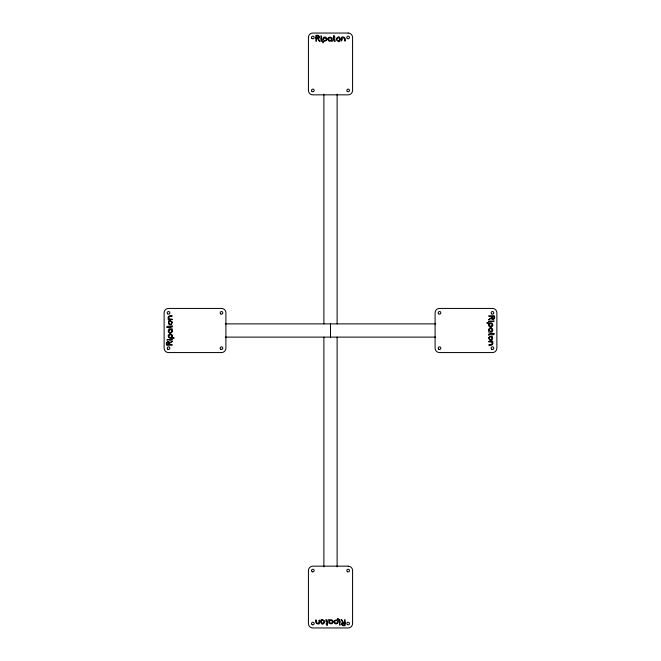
<?xml version="1.0" encoding="UTF-8"?>
<svg xmlns="http://www.w3.org/2000/svg" width="661" height="661" viewBox="0 0 661 661"><rect width="100%" height="100%" fill="white"/><g stroke="black" fill="none" stroke-linecap="round" stroke-linejoin="round"><path stroke-width="0.99" d="M320.841 36.124L321.626 36.314L320.891 36.033M340.159 624.876L339.341 624.819L340.142 624.918M333.549 37.049C333.053 32.976 336.094 38.123 334.309 37.851A20.929 20.929 0 0 0 334.284 38.949C333.127 40.453 336.573 40.701 334.953 41.403L334.367 41.255A1.264 1.264 0 0 1 333.805 40.726C334.243 39.263 332.376 37.578 333.541 37.066M327.451 623.951C327.947 628.024 324.906 622.877 326.691 623.149A20.929 20.929 0 0 0 326.716 622.051C327.592 620.729 323.931 619.506 326.633 619.745A1.264 1.264 0 0 1 327.195 620.274C326.798 621.72 328.534 623.381 327.509 623.91M167.035 344.505C172.314 343.183 166.712 340.572 166.993 343.827A6.99 6.99 0 0 0 167.018 344.472M493.965 316.495C488.686 317.817 494.288 320.428 494.007 317.173A6.99 6.99 0 0 0 493.982 316.528M225.294 323.882L435.706 323.882M225.294 337.118L435.706 337.118M493.808 320.841L493.61 321.626L493.899 320.891M167.192 340.159L167.258 339.341L167.159 340.142M492.883 333.549C496.956 333.053 491.801 336.094 492.073 334.309A20.929 20.929 0 0 0 490.983 334.284C489.504 333.136 489.19 336.548 488.529 334.953L488.677 334.367A1.264 1.264 0 0 1 489.206 333.805C490.669 334.243 492.346 332.376 492.858 333.541M168.117 327.451C164.077 327.93 169.183 324.906 168.927 326.691A20.929 20.929 0 0 0 170.017 326.716C171.348 327.592 172.538 323.907 172.323 326.633A1.264 1.264 0 0 1 171.794 327.195C170.348 326.798 168.695 328.534 168.167 327.509M316.495 35.958C317.817 41.246 320.428 35.644 317.173 35.925A6.99 6.99 0 0 0 316.528 35.942M344.505 625.042C343.183 619.754 340.572 625.356 343.827 625.075A6.99 6.99 0 0 0 344.472 625.058M337.118 94.126L337.118 323.882M337.118 337.118L337.118 566.874M330.5 323.882L330.5 337.118M323.882 94.126L323.882 323.882M323.882 337.118L323.882 566.874M172.405 322.188C169.109 331.525 165.473 315.512 172.405 322.188M488.595 337.688C491.991 347.182 495.477 330.996 488.595 337.688M320.932 38.09C321.072 48.046 322.18 33.025 320.932 38.09M340.068 621.976C339.143 630.14 339.291 613.218 340.068 621.976M323.386 41.56C323.006 46.468 321.155 35.934 325.03 37.107A2.247 2.247 0 0 1 326.154 37.503C329.285 40.536 324.088 41.164 323.386 41.56M324.906 621.596C321.006 630.239 317.991 613.912 324.906 621.596M336.102 39.123C341.886 47.699 341.101 31.017 336.102 39.123M337.622 618.489C338.829 621.315 330.93 618.812 334.846 623.497A2.247 2.247 0 0 0 335.97 623.893C339.267 624.835 338.639 616.622 337.622 618.489M166.332 343.125L166.737 345.29L172.372 345.092L171.926 344.563L168.142 344.546L172.356 341.299L169.918 342.538L168.753 341.597A1.859 1.859 0 0 0 167.564 341.621L166.332 343.125M494.668 316.999L494.42 318.602L493.437 319.379A1.859 1.859 0 0 1 492.247 319.403L491.082 318.462L488.644 319.701L492.858 316.454L489.074 316.437L488.628 315.908L494.263 315.71L494.668 316.999M316.454 39.759L316.107 41.395L315.892 35.314L318.164 35.314L319.379 36.495A1.859 1.859 0 0 1 319.403 37.677L318.462 38.85C322.915 47.881 313.645 30.943 316.454 39.759M319.089 620.423L319.023 622.29L318.007 623.183A1.372 1.372 0 0 1 316.693 622.728C316.272 615.722 313.992 623.273 317.42 623.868C320.742 625.736 320.073 618.142 319.089 620.423M341.919 39.586C341.696 44.642 339.647 35.083 343.58 37.132C347.008 37.727 344.728 45.279 344.307 38.272A1.372 1.372 0 0 0 342.993 37.817L342.018 38.602L341.919 39.586M344.555 620.877C347.554 630.71 338.035 612.838 342.538 622.15L341.597 623.323A1.859 1.859 0 0 0 341.621 624.505L342.836 625.686L345.108 625.686L344.893 619.605L344.555 620.877M168.208 317.42L168.266 319.75L172.422 319.602L172.265 319.139L169.679 318.982L168.894 318.007A1.372 1.372 0 0 1 169.348 316.693C176.347 316.272 168.803 313.992 168.208 317.42M492.809 343.142C493.123 347.058 484.191 344.852 491.652 344.307A1.372 1.372 0 0 0 492.106 342.993L491.321 342.018L488.735 341.861L488.578 341.398L492.734 341.25L492.809 343.142M171.761 322.527L171.513 323.609L170.497 324.204L169.299 323.791L168.861 322.808L169.315 321.676L170.53 321.263L171.761 322.527M489.256 337.903L489.421 339.019L490.47 339.737L492.106 338.597L491.148 336.862L489.875 337.019L489.256 337.903M328.567 38.974L329.418 40.594L331.062 40.296C332.888 38.421 329.021 36.553 328.567 38.974M332.45 621.654C332.557 624.438 327.963 622.852 329.938 620.704L331.582 620.406L332.45 621.654M168.894 330.599C168.431 332.219 170.959 333.276 171.662 331.582L171.364 329.938L170.637 329.525L168.894 330.599M492.139 329.905L491.718 331.054L490.743 331.5L489.247 330.285L489.338 329.418L490.586 328.55L491.528 328.806L492.139 329.905M172.463 330.971L171.934 332.392L170.315 333.136A2.297 2.297 0 0 1 169.381 332.946C167.035 331.847 168.505 328.079 171.05 328.798A24.358 24.358 0 0 1 172.166 328.814L172.463 330.971M488.57 329.599L488.834 332.186A24.358 24.358 0 0 0 489.95 332.202C492.495 332.921 493.965 329.153 491.619 328.054A2.297 2.297 0 0 0 490.685 327.864L489.495 328.22L488.57 329.599M172.463 336.036C170.571 338.572 174.215 336.755 174.182 338.225C172.091 338.242 168.191 339.093 168.175 335.97A2.247 2.247 0 0 1 168.58 334.846C169.662 333.185 172.513 334.036 172.463 336.036M488.586 324.435C487.975 326.625 491.189 328.054 492.42 326.154A2.247 2.247 0 0 0 492.825 325.03L492.288 323.411L491.288 322.808L486.752 322.882L488.991 323.427L488.586 324.435M336.862 38.776C336.292 40.354 338.606 41.428 339.506 40.065L339.671 38.801L338.977 37.974L337.771 37.875L336.862 38.776M324.204 621.58L323.229 623.125L322.023 623.026L321.329 622.199L321.494 620.935L322.527 620.307L323.609 620.555L324.204 621.58M326.36 39.23C326.443 41.122 323.303 41.131 323.394 39.222A1.991 1.991 0 0 1 323.46 38.85L325.063 37.801L326.36 39.23M334.689 621.373C334.135 623.207 337.077 623.91 337.54 622.15A1.991 1.991 0 0 0 337.606 621.778C337.697 620.117 335.061 619.77 334.689 621.373M171.769 336.127L171.331 337.201L170.29 337.606A1.991 1.991 0 0 1 169.918 337.54C166.869 336.275 171.463 332.814 171.769 336.127M489.289 324.468C488.818 328.187 494.378 325.014 491.082 323.46A1.991 1.991 0 0 0 490.71 323.394L489.289 324.468M332.186 41.098L329.087 41.18L327.864 39.247A2.297 2.297 0 0 1 328.054 38.305C329.153 35.958 332.921 37.437 332.202 39.974A24.358 24.358 0 0 1 332.186 41.098M328.823 619.811L328.814 619.902A24.358 24.358 0 0 0 328.798 621.026C328.079 623.563 331.847 625.042 332.946 622.695A2.297 2.297 0 0 0 333.136 621.753L331.913 619.82L328.823 619.811M168.183 339.572C170.827 341.72 176.313 338.358 168.183 339.572M492.842 321.296L488.545 321.263L492.842 321.296M348.149 33.05L312.851 33.05A4.412 4.412 0 0 0 308.431 37.462L308.431 90.425A4.412 4.412 0 0 0 312.851 94.837L348.149 94.837A4.412 4.412 0 0 0 352.569 90.425L352.569 37.462A4.412 4.412 0 0 0 348.149 33.05M221.493 308.431L168.538 308.431A4.412 4.412 0 0 0 164.126 312.851L164.126 348.149A4.412 4.412 0 0 0 168.538 352.569L221.493 352.569A4.412 4.412 0 0 0 225.905 348.149L225.905 312.851A4.412 4.412 0 0 0 221.493 308.431M492.462 308.431L439.507 308.431A4.412 4.412 0 0 0 435.095 312.851L435.095 348.149A4.412 4.412 0 0 0 439.507 352.569L492.462 352.569A4.412 4.412 0 0 0 496.874 348.149L496.874 312.851A4.412 4.412 0 0 0 492.462 308.431M348.149 566.163L312.851 566.163A4.412 4.412 0 0 0 308.431 570.575L308.431 623.538A4.412 4.412 0 0 0 312.851 627.95L348.149 627.95A4.412 4.412 0 0 0 352.569 623.538L352.569 570.575A4.412 4.412 0 0 0 348.149 566.163M312.182 624.686A1.322 1.322 0 0 0 314.173 623.538A1.322 1.322 0 0 0 312.182 622.389A1.322 1.322 0 0 0 312.182 624.686M347.488 624.686A1.322 1.322 0 0 0 349.479 623.538A1.322 1.322 0 0 0 347.488 622.389A1.322 1.322 0 0 0 347.488 624.686M312.182 571.724A1.322 1.322 0 0 0 314.173 570.575A1.322 1.322 0 0 0 312.182 569.435A1.322 1.322 0 0 0 312.182 571.724M347.488 571.724A1.322 1.322 0 0 0 349.479 570.575A1.322 1.322 0 0 0 347.488 569.435A1.322 1.322 0 0 0 347.488 571.724M347.256 38.437A1.322 1.322 0 0 0 349.446 37.751A1.322 1.322 0 0 0 347.76 36.198A1.322 1.322 0 0 0 347.256 38.437M311.951 38.437A1.322 1.322 0 0 0 314.14 37.751A1.322 1.322 0 0 0 312.455 36.198A1.322 1.322 0 0 0 311.951 38.437M347.256 91.392A1.322 1.322 0 0 0 349.446 90.714A1.322 1.322 0 0 0 347.76 89.161A1.322 1.322 0 0 0 347.256 91.392M311.951 91.392A1.322 1.322 0 0 0 314.14 90.714A1.322 1.322 0 0 0 312.455 89.161A1.322 1.322 0 0 0 311.951 91.392M491.801 349.297A1.322 1.322 0 0 0 493.792 348.149A1.322 1.322 0 0 0 491.801 347.008A1.322 1.322 0 0 0 491.801 349.297M491.569 313.818A1.322 1.322 0 0 0 493.759 313.14A1.322 1.322 0 0 0 492.073 311.587A1.322 1.322 0 0 0 491.569 313.818M438.607 349.124A1.322 1.322 0 0 0 440.796 348.446A1.322 1.322 0 0 0 439.111 346.893A1.322 1.322 0 0 0 438.607 349.124M438.607 313.818A1.322 1.322 0 0 0 440.796 313.14A1.322 1.322 0 0 0 439.111 311.587A1.322 1.322 0 0 0 438.607 313.818M167.638 313.818A1.322 1.322 0 0 0 169.827 313.14A1.322 1.322 0 0 0 168.142 311.587A1.322 1.322 0 0 0 167.638 313.818M167.877 349.297A1.322 1.322 0 0 0 169.86 348.149A1.322 1.322 0 0 0 167.877 347.008A1.322 1.322 0 0 0 167.877 349.297M220.832 313.992A1.322 1.322 0 0 0 222.815 312.851A1.322 1.322 0 0 0 220.832 311.703A1.322 1.322 0 0 0 220.832 313.992M220.832 349.297A1.322 1.322 0 0 0 222.815 348.149A1.322 1.322 0 0 0 220.832 347.008A1.322 1.322 0 0 0 220.832 349.297"/></g></svg>
